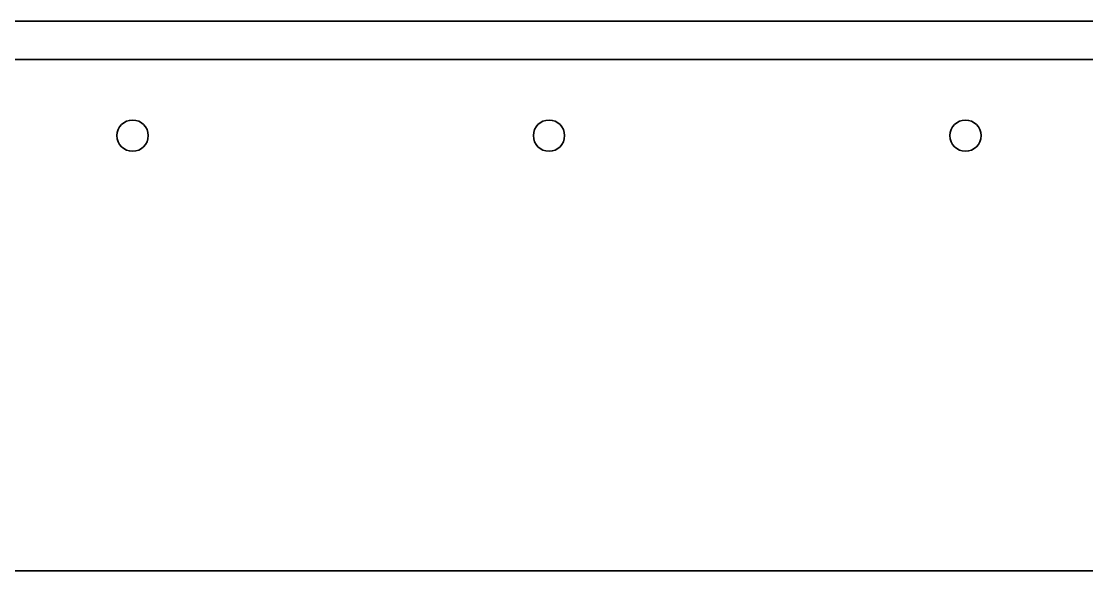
# Model space of a CAD drawing. Extents: x 0 to 420, y 0 to 297.
# Drawn here: x 208.4 to 275.5, y 73.9 to 108.5 of the extents above; entities that cross this region are included whole.
import ezdxf

# ---------------------------------------------------------------- set-up
doc = ezdxf.new("R2010")
doc.units = 0

msp = doc.modelspace()

# ---------------------------------------------------------------- linework, layer by layer
at = {"color": 7, "lineweight": 35}
for p, q in [((122.06395, 108.519714), (334.063965, 108.519714)), ((122.06395, 106.119705), (334.063965, 106.119705)), ((96.917229, 73.923706), (360.010712, 73.923706))]:
    msp.add_line(p, q, dxfattribs=at)
for centre in [(215.375946, 101.319702), (241.59996, 101.319702), (267.823944, 101.319702)]:
    msp.add_circle(centre, 0.9836, dxfattribs=at)

doc.saveas('drawing.dxf')
